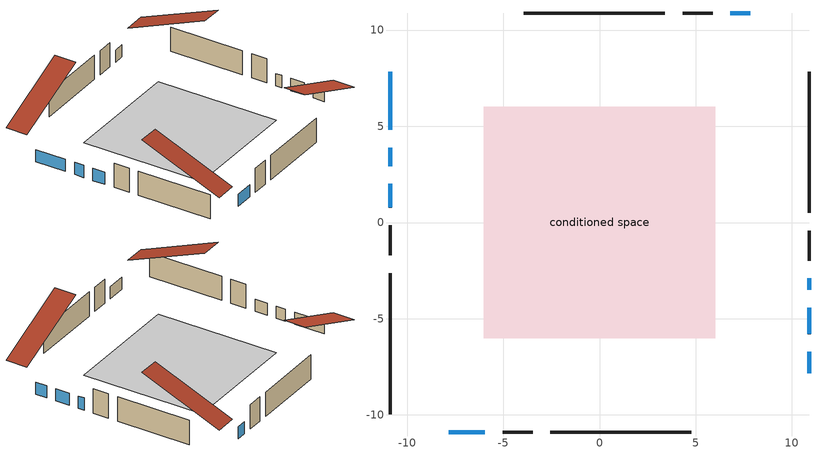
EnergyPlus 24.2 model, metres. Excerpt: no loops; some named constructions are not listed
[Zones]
conditioned space
 floor outside (Floor1 construction): -0.65,-0.65 -0.65,0.65 0.65,0.65 0.65,-0.65 z0.61
 floor adiabatic (AdiabaticFloorConstruction): -6.01,-6.01 -6.01,6.01 6.01,6.01 6.01,-6.01 z0.61
 wall outside (AdiabaticWallConstruction): 10.89,-7.82 10.89,-6.72 / 10.89,-5.8 10.89,-4.42 / 10.89,-3.49 10.89,-2.91 / -10.89,7.82 -10.89,4.81 / -10.89,3.89 -10.89,2.93 / -10.89,2 -10.89,0.78 / 7.82,10.89 6.8,10.89 / -7.82,-10.89 -5.96,-10.89 z0.61:1.83
 wall outside (Wall1 construction): 5.87,10.89 4.32,10.89 / -5.03,-10.89 -3.48,-10.89 / -10.89,-0.15 -10.89,-1.7 / 10.89,-1.98 10.89,-0.42 z0.61:3.05
 wall outside (Wall2 construction): 3.39,10.89 -3.94,10.89 / -2.55,-10.89 4.78,-10.89 / -10.89,-2.63 -10.89,-9.96 / 10.89,0.51 10.89,7.83 z0.61:3.05
 window (WindowConstruction): 10.89,-7.82 10.89,-6.72 z0.61:1.83
 window (WindowConstruction 7): 10.89,-5.79 10.89,-4.42 z0.61:1.83
 window (WindowConstruction 1): 10.89,-3.49 10.89,-2.91 z0.61:1.83
 window (WindowConstruction 2): -10.89,7.82 -10.89,4.81 z0.61:1.83
 window (WindowConstruction 3): -10.89,3.89 -10.89,2.93 z0.61:1.83
 window (WindowConstruction 4): -10.89,2 -10.89,0.78 z0.61:1.83
 window (WindowConstruction 5): 7.82,10.89 6.8,10.89 z0.61:1.83
 window (WindowConstruction 6): -7.82,-10.89 -5.96,-10.89 z0.61:1.83
 ceiling adiabatic (AdiabaticFloorConstruction): 6.01,-6.01 6.01,6.01 -6.01,6.01 -6.01,-6.01 z0.61
 roof outside (Roof1 construction): 8.75,10.89,3.05 8.75,3,6.33 10.89,3,6.33 10.89,10.89,3.05; -8.75,-10.89,3.05 -8.75,-3,6.33 -10.89,-3,6.33 -10.89,-10.89,3.05; -10.89,8.75,3.05 -3,8.75,6.33 -3,10.89,6.33 -10.89,10.89,3.05; 10.89,-8.75,3.05 3,-8.75,6.33 3,-10.89,6.33 10.89,-10.89,3.05
[Schedule:Day:Interval]
occupants schedule day: No, 05:00, 0.426829, 06:00, 0.719512, 07:00, 1, 08:00, 0.670732, 09:00, 0.329268, 14:00, 0.170732, 15:00, 0.231707, 16:00, 0.329268, 17:00, 0.5, 18:00, 0.670732, 19:00, 0.829268, 21:00, 1, 22:00, 0.853659, 23:00, 0.646341, 24:00, 0.426829
occupants schedule default day; clothes dryer schedule default day; cooking range schedule default day; misc plug loads schedule default day; general water use schedule default day; clothes dryer exhaust 0 schedule default day; cooling season schedule day; cooling season schedule day 2; cooling season schedule default day; exterior lighting schedule default day; natural vent schedule default day: No, 24:00, 0
clothes dryer schedule day; clothes dryer exhaust 0 schedule day: No, 01:00, 0.123457, 02:00, 0.0740741, 03:00, 0.0493827, 04:00, 0.0246914, 05:00, 0.0493827, 06:00, 0.0740741, 07:00, 0.197531, 08:00, 0.395062, 09:00, 0.592593, 10:00, 0.839506, 11:00, 0.962963, 12:00, 1, 13:00, 0.91358, 14:00, 0.82716, 15:00, 0.716049, 16:00, 0.753086, 17:00, 0.679012, 18:00, 0.666667, 20:00, 0.62963, 21:00, 0.641975, 22:00, 0.666667, 23:00, 0.54321, 24:00, 0.296296
cooking range schedule day: No, 05:00, 0.0597015, 06:00, 0.11194, 07:00, 0.171642, 08:00, 0.291045, 11:00, 0.343284, 12:00, 0.402985, 13:00, 0.462687, 14:00, 0.343284, 15:00, 0.291045, 16:00, 0.402985, 17:00, 0.567164, 18:00, 1, 19:00, 0.850746, 20:00, 0.432836, 21:00, 0.291045, 22:00, 0.231343, 23:00, 0.171642, 24:00, 0.11194
misc plug loads schedule day: No, 06:00, 0.705882, 07:00, 0.745098, 08:00, 0.803922, 15:00, 0.823529, 16:00, 0.862745, 17:00, 0.921569, 18:00, 0.980392, 19:00, 1, 20:00, 0.980392, 21:00, 0.941176, 22:00, 0.862745, 23:00, 0.784314, 24:00, 0.72549
general water use schedule day: No, 01:00, 0.315068, 03:00, 0.287671, 04:00, 0.342466, 05:00, 0.369863, 06:00, 0.520548, 07:00, 0.60274, 08:00, 0.534247, 10:00, 0.506849, 11:00, 0.465753, 14:00, 0.479452, 15:00, 0.534247, 16:00, 0.589041, 17:00, 0.69863, 18:00, 0.876712, 19:00, 0.890411, 20:00, 0.986301, 21:00, 1, 22:00, 0.863014, 23:00, 0.616438, 24:00, 0.465753
cooling season schedule day 1: No, 24:00, 1
exterior lighting schedule day: No, 01:00, 0.566667, 03:00, 0.524167, 05:00, 0.495833, 06:00, 0.5525, 07:00, 0.623333, 08:00, 0.580833, 09:00, 0.439167, 10:00, 0.354167, 12:00, 0.34, 13:00, 0.354167, 14:00, 0.396667, 15:00, 0.425, 16:00, 0.495833, 17:00, 0.623333, 18:00, 0.793333, 19:00, 0.906667, 20:00, 0.963333, 21:00, 0.991667, 22:00, 0.920833, 23:00, 0.793333, 24:00, 0.665833
exterior lighting schedule day 1: No, 01:00, 0.528571, 03:00, 0.488929, 05:00, 0.4625, 06:00, 0.515357, 07:00, 0.581429, 08:00, 0.541786, 09:00, 0.409643, 10:00, 0.330357, 12:00, 0.317143, 13:00, 0.330357, 14:00, 0.37, 15:00, 0.396429, 16:00, 0.4625, 17:00, 0.581429, 18:00, 0.74, 19:00, 0.845714, 20:00, 0.898571, 21:00, 0.925, 22:00, 0.858929, 23:00, 0.74, 24:00, 0.621071
exterior lighting schedule day 10: No, 01:00, 0.552381, 03:00, 0.510952, 05:00, 0.483333, 06:00, 0.538571, 07:00, 0.607619, 08:00, 0.56619, 09:00, 0.428095, 10:00, 0.345238, 12:00, 0.331429, 13:00, 0.345238, 14:00, 0.386667, 15:00, 0.414286, 16:00, 0.483333, 17:00, 0.607619, 18:00, 0.773333, 19:00, 0.88381, 20:00, 0.939048, 21:00, 0.966667, 22:00, 0.897619, 23:00, 0.773333, 24:00, 0.649048
exterior lighting schedule day 11: No, 01:00, 0.571429, 03:00, 0.528571, 05:00, 0.5, 06:00, 0.557143, 07:00, 0.628571, 08:00, 0.585714, 09:00, 0.442857, 10:00, 0.357143, 12:00, 0.342857, 13:00, 0.357143, 14:00, 0.4, 15:00, 0.428571, 16:00, 0.5, 17:00, 0.628571, 18:00, 0.8, 19:00, 0.914286, 20:00, 0.971429, 21:00, 1, 22:00, 0.928571, 23:00, 0.8, 24:00, 0.671429
exterior lighting schedule day 2: No, 01:00, 0.485714, 03:00, 0.449286, 05:00, 0.425, 06:00, 0.473571, 07:00, 0.534286, 08:00, 0.497857, 09:00, 0.376429, 10:00, 0.303571, 12:00, 0.291429, 13:00, 0.303571, 14:00, 0.34, 15:00, 0.364286, 16:00, 0.425, 17:00, 0.534286, 18:00, 0.68, 19:00, 0.777143, 20:00, 0.825714, 21:00, 0.85, 22:00, 0.789286, 23:00, 0.68, 24:00, 0.570714
exterior lighting schedule day 3: No, 01:00, 0.442857, 03:00, 0.409643, 05:00, 0.3875, 06:00, 0.431786, 07:00, 0.487143, 08:00, 0.453929, 09:00, 0.343214, 10:00, 0.276786, 12:00, 0.265714, 13:00, 0.276786, 14:00, 0.31, 15:00, 0.332143, 16:00, 0.3875, 17:00, 0.487143, 18:00, 0.62, 19:00, 0.708571, 20:00, 0.752857, 21:00, 0.775, 22:00, 0.719643, 23:00, 0.62, 24:00, 0.520357
exterior lighting schedule day 4: No, 01:00, 0.4, 03:00, 0.37, 05:00, 0.35, 06:00, 0.39, 07:00, 0.44, 08:00, 0.41, 09:00, 0.31, 10:00, 0.25, 12:00, 0.24, 13:00, 0.25, 14:00, 0.28, 15:00, 0.3, 16:00, 0.35, 17:00, 0.44, 18:00, 0.56, 19:00, 0.64, 20:00, 0.68, 21:00, 0.7, 22:00, 0.65, 23:00, 0.56, 24:00, 0.47
exterior lighting schedule day 5: No, 01:00, 0.380952, 03:00, 0.352381, 05:00, 0.333333, 06:00, 0.371429, 07:00, 0.419048, 08:00, 0.390476, 09:00, 0.295238, 10:00, 0.238095, 12:00, 0.228571, 13:00, 0.238095, 14:00, 0.266667, 15:00, 0.285714, 16:00, 0.333333, 17:00, 0.419048, 18:00, 0.533333, 19:00, 0.609524, 20:00, 0.647619, 21:00, 0.666667, 22:00, 0.619048, 23:00, 0.533333, 24:00, 0.447619
exterior lighting schedule day 6: No, 01:00, 0.390476, 03:00, 0.36119, 05:00, 0.341667, 06:00, 0.380714, 07:00, 0.429524, 08:00, 0.400238, 09:00, 0.302619, 10:00, 0.244048, 12:00, 0.234286, 13:00, 0.244048, 14:00, 0.273333, 15:00, 0.292857, 16:00, 0.341667, 17:00, 0.429524, 18:00, 0.546667, 19:00, 0.624762, 20:00, 0.66381, 21:00, 0.683333, 22:00, 0.634524, 23:00, 0.546667, 24:00, 0.45881
exterior lighting schedule day 7: No, 01:00, 0.419048, 03:00, 0.387619, 05:00, 0.366667, 06:00, 0.408571, 07:00, 0.460952, 08:00, 0.429524, 09:00, 0.324762, 10:00, 0.261905, 12:00, 0.251429, 13:00, 0.261905, 14:00, 0.293333, 15:00, 0.314286, 16:00, 0.366667, 17:00, 0.460952, 18:00, 0.586667, 19:00, 0.670476, 20:00, 0.712381, 21:00, 0.733333, 22:00, 0.680952, 23:00, 0.586667, 24:00, 0.492381
exterior lighting schedule day 8: No, 01:00, 0.466667, 03:00, 0.431667, 05:00, 0.408333, 06:00, 0.455, 07:00, 0.513333, 08:00, 0.478333, 09:00, 0.361667, 10:00, 0.291667, 12:00, 0.28, 13:00, 0.291667, 14:00, 0.326667, 15:00, 0.35, 16:00, 0.408333, 17:00, 0.513333, 18:00, 0.653333, 19:00, 0.746667, 20:00, 0.793333, 21:00, 0.816667, 22:00, 0.758333, 23:00, 0.653333, 24:00, 0.548333
exterior lighting schedule day 9: No, 01:00, 0.509524, 03:00, 0.47131, 05:00, 0.445833, 06:00, 0.496786, 07:00, 0.560476, 08:00, 0.522262, 09:00, 0.394881, 10:00, 0.318452, 12:00, 0.305714, 13:00, 0.318452, 14:00, 0.356667, 15:00, 0.382143, 16:00, 0.445833, 17:00, 0.560476, 18:00, 0.713333, 19:00, 0.815238, 20:00, 0.86619, 21:00, 0.891667, 22:00, 0.827976, 23:00, 0.713333, 24:00, 0.59869
[Schedule:Week:Daily]
cooling season schedule Week Rule - Aug26-Sep1: cooling season schedule day 1, cooling season schedule day 1, cooling season schedule day 1, cooling season schedule day 1, cooling season schedule day 1, cooling season schedule day 1, cooling season schedule day 2, cooling season schedule default day, cooling season schedule default day, cooling season schedule default day, cooling season schedule default day, cooling season schedule default day
cooling season schedule Week Rule - Sep2-Dec31: cooling season schedule day 2, cooling season schedule day 2, cooling season schedule day 2, cooling season schedule day 2, cooling season schedule day 2, cooling season schedule day 2, cooling season schedule day 2, cooling season schedule default day, cooling season schedule default day, cooling season schedule default day, cooling season schedule default day, cooling season schedule default day
natural vent schedule Week Rule - Jan1-Dec31: natural vent schedule default day, natural vent schedule default day, natural vent schedule default day, natural vent schedule default day, natural vent schedule default day, natural vent schedule default day, natural vent schedule default day, natural vent schedule default day, natural vent schedule default day, natural vent schedule default day, natural vent schedule default day, natural vent schedule default day
